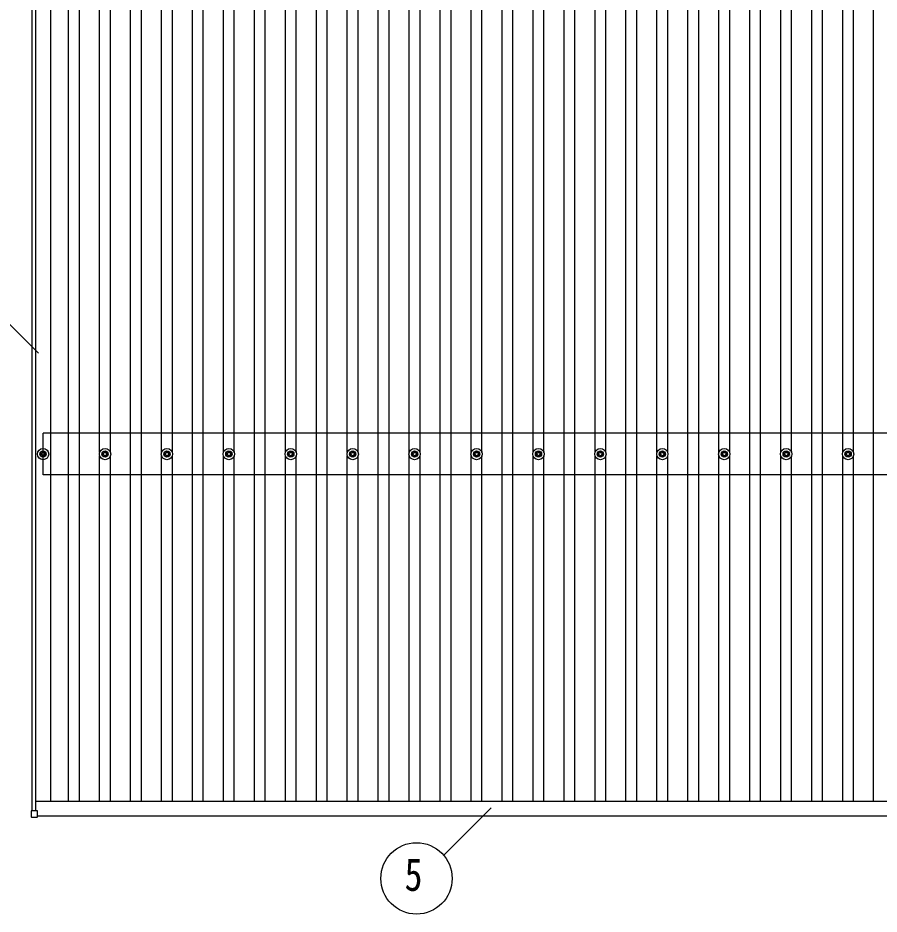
# Model space of a CAD drawing. Units: millimetres, scale not verified. Extents: x -16820 to 16820, y -11880 to 11880.
# Drawn here: x -13269 to -10487, y 2422 to 5315 of the extents above; entities that cross this region are included whole.
import ezdxf
from ezdxf.enums import TextEntityAlignment as Align

# ---------------------------------------------------------------- set-up
doc = ezdxf.new("R2010")
doc.units = ezdxf.units.MM
doc.header["$LTSCALE"] = 50
for name, color, linetype in [('0-5_YKK_13', 4, 'Continuous'), ('0-6_YKK_A1', 4, 'Continuous'), ('0-7_YKK_D', 6, 'Continuous')]:
    doc.layers.add(name, color=color, linetype=linetype)
doc.styles.add('ＭＳ ゴシック', font='')
doc.styles.get('ＭＳ ゴシック').set_extended_font_data('MS Gothic')

msp = doc.modelspace()

# ---------------------------------------------------------------- linework, layer by layer
at = {"layer": '0-5_YKK_13'}
for p, q in [((-13197.26, 3908.93), (-13192.85, 3908.93)), ((-13189.02, 3917.18), (-13189.02, 3912.76)), ((-13185.52, 3917.18), (-13185.52, 3912.76)), ((-13181.68, 3908.93), (-13177.27, 3908.93)), ((-12997.26, 3908.93), (-12992.85, 3908.93)), ((-12989.02, 3917.18), (-12989.02, 3912.76)), ((-12985.52, 3917.18), (-12985.52, 3912.76)), ((-12981.68, 3908.93), (-12977.27, 3908.93)), ((-12797.26, 3908.93), (-12792.85, 3908.93)), ((-12789.02, 3917.18), (-12789.02, 3912.76)), ((-12785.52, 3917.18), (-12785.52, 3912.76)), ((-12781.68, 3908.93), (-12777.27, 3908.93)), ((-12597.26, 3908.93), (-12592.85, 3908.93)), ((-12589.02, 3917.18), (-12589.02, 3912.76)), ((-12585.52, 3917.18), (-12585.52, 3912.76)), ((-12581.68, 3908.93), (-12577.27, 3908.93)), ((-12397.26, 3908.93), (-12392.85, 3908.93)), ((-12389.02, 3917.18), (-12389.02, 3912.76)), ((-12385.52, 3917.18), (-12385.52, 3912.76)), ((-12381.68, 3908.93), (-12377.27, 3908.93)), ((-12197.26, 3908.93), (-12192.85, 3908.93)), ((-12189.02, 3917.18), (-12189.02, 3912.76)), ((-12185.52, 3917.18), (-12185.52, 3912.76)), ((-12181.68, 3908.93), (-12177.27, 3908.93)), ((-11997.26, 3908.93), (-11992.85, 3908.93)), ((-11989.02, 3917.18), (-11989.02, 3912.76)), ((-11985.52, 3917.18), (-11985.52, 3912.76)), ((-11981.68, 3908.93), (-11977.27, 3908.93)), ((-11797.26, 3908.93), (-11792.85, 3908.93)), ((-11789.02, 3917.18), (-11789.02, 3912.76)), ((-11785.52, 3917.18), (-11785.52, 3912.76)), ((-11781.68, 3908.93), (-11777.27, 3908.93)), ((-11597.26, 3908.93), (-11592.85, 3908.93)), ((-11589.02, 3917.18), (-11589.02, 3912.76)), ((-11585.52, 3917.18), (-11585.52, 3912.76)), ((-11581.68, 3908.93), (-11577.27, 3908.93)), ((-11397.26, 3908.93), (-11392.85, 3908.93)), ((-11389.02, 3917.18), (-11389.02, 3912.76)), ((-11385.52, 3917.18), (-11385.52, 3912.76)), ((-11381.68, 3908.93), (-11377.27, 3908.93)), ((-11197.26, 3908.93), (-11192.85, 3908.93)), ((-11189.02, 3917.18), (-11189.02, 3912.76)), ((-11185.52, 3917.18), (-11185.52, 3912.76)), ((-11181.68, 3908.93), (-11177.27, 3908.93)), ((-10997.26, 3908.93), (-10992.85, 3908.93)), ((-10989.02, 3917.18), (-10989.02, 3912.76)), ((-10985.52, 3917.18), (-10985.52, 3912.76)), ((-10981.68, 3908.93), (-10977.27, 3908.93)), ((-10797.26, 3908.93), (-10792.85, 3908.93)), ((-10789.02, 3917.18), (-10789.02, 3912.76)), ((-10785.52, 3917.18), (-10785.52, 3912.76)), ((-10781.68, 3908.93), (-10777.27, 3908.93)), ((-10597.26, 3908.93), (-10592.85, 3908.93)), ((-10589.02, 3917.18), (-10589.02, 3912.76)), ((-10585.52, 3917.18), (-10585.52, 3912.76)), ((-10581.68, 3908.93), (-10577.27, 3908.93)), ((-13197.26, 3905.43), (-13192.85, 3905.43)), ((-13189.02, 3901.6), (-13189.02, 3897.18)), ((-13185.52, 3901.6), (-13185.52, 3897.18)), ((-13181.68, 3905.43), (-13177.27, 3905.43)), ((-12997.26, 3905.43), (-12992.85, 3905.43)), ((-12989.02, 3901.6), (-12989.02, 3897.18)), ((-12985.52, 3901.6), (-12985.52, 3897.18)), ((-12981.68, 3905.43), (-12977.27, 3905.43)), ((-12797.26, 3905.43), (-12792.85, 3905.43)), ((-12789.02, 3901.6), (-12789.02, 3897.18)), ((-12785.52, 3901.6), (-12785.52, 3897.18)), ((-12781.68, 3905.43), (-12777.27, 3905.43)), ((-12597.26, 3905.43), (-12592.85, 3905.43)), ((-12589.02, 3901.6), (-12589.02, 3897.18)), ((-12585.52, 3901.6), (-12585.52, 3897.18)), ((-12581.68, 3905.43), (-12577.27, 3905.43)), ((-12397.26, 3905.43), (-12392.85, 3905.43)), ((-12389.02, 3901.6), (-12389.02, 3897.18)), ((-12385.52, 3901.6), (-12385.52, 3897.18)), ((-12381.68, 3905.43), (-12377.27, 3905.43)), ((-12197.26, 3905.43), (-12192.85, 3905.43)), ((-12189.02, 3901.6), (-12189.02, 3897.18)), ((-12185.52, 3901.6), (-12185.52, 3897.18)), ((-12181.68, 3905.43), (-12177.27, 3905.43)), ((-11997.26, 3905.43), (-11992.85, 3905.43)), ((-11989.02, 3901.6), (-11989.02, 3897.18)), ((-11985.52, 3901.6), (-11985.52, 3897.18)), ((-11981.68, 3905.43), (-11977.27, 3905.43)), ((-11797.26, 3905.43), (-11792.85, 3905.43)), ((-11789.02, 3901.6), (-11789.02, 3897.18)), ((-11785.52, 3901.6), (-11785.52, 3897.18)), ((-11781.68, 3905.43), (-11777.27, 3905.43)), ((-11597.26, 3905.43), (-11592.85, 3905.43)), ((-11589.02, 3901.6), (-11589.02, 3897.18)), ((-11585.52, 3901.6), (-11585.52, 3897.18)), ((-11581.68, 3905.43), (-11577.27, 3905.43)), ((-11397.26, 3905.43), (-11392.85, 3905.43)), ((-11389.02, 3901.6), (-11389.02, 3897.18)), ((-11385.52, 3901.6), (-11385.52, 3897.18)), ((-11381.68, 3905.43), (-11377.27, 3905.43)), ((-11197.26, 3905.43), (-11192.85, 3905.43)), ((-11189.02, 3901.6), (-11189.02, 3897.18)), ((-11185.52, 3901.6), (-11185.52, 3897.18)), ((-11181.68, 3905.43), (-11177.27, 3905.43)), ((-10997.26, 3905.43), (-10992.85, 3905.43)), ((-10989.02, 3901.6), (-10989.02, 3897.18)), ((-10985.52, 3901.6), (-10985.52, 3897.18)), ((-10981.68, 3905.43), (-10977.27, 3905.43)), ((-10797.26, 3905.43), (-10792.85, 3905.43)), ((-10789.02, 3901.6), (-10789.02, 3897.18)), ((-10785.52, 3901.6), (-10785.52, 3897.18)), ((-10781.68, 3905.43), (-10777.27, 3905.43)), ((-10597.26, 3905.43), (-10592.85, 3905.43)), ((-10589.02, 3901.6), (-10589.02, 3897.18)), ((-10585.52, 3901.6), (-10585.52, 3897.18)), ((-10581.68, 3905.43), (-10577.27, 3905.43)), ((-13225.57, 2754.18), (-13225.57, 2736.18)), ((-13206.57, 2755.18), (-13224.57, 2755.18)), ((-13205.57, 2736.18), (-13205.57, 2754.18)), ((-13224.57, 2735.18), (-13206.57, 2735.18))]:
    msp.add_line(p, q, dxfattribs=at)
for centre, radius in [((-13187.27, 3907.18), 18.25), ((-13187.27, 3907.18), 10.15), ((-13187.27, 3907.18), 5.85), ((-13187.27, 3907.18), 5.25), ((-12987.27, 3907.18), 18.25), ((-12987.27, 3907.18), 10.15), ((-12987.27, 3907.18), 5.85), ((-12987.27, 3907.18), 5.25), ((-12787.27, 3907.18), 18.25), ((-12787.27, 3907.18), 10.15), ((-12787.27, 3907.18), 5.85), ((-12787.27, 3907.18), 5.25), ((-12587.27, 3907.18), 18.25), ((-12587.27, 3907.18), 10.15), ((-12587.27, 3907.18), 5.85), ((-12587.27, 3907.18), 5.25), ((-12387.27, 3907.18), 18.25), ((-12387.27, 3907.18), 10.15), ((-12387.27, 3907.18), 5.85), ((-12387.27, 3907.18), 5.25), ((-12187.27, 3907.18), 18.25), ((-12187.27, 3907.18), 10.15), ((-12187.27, 3907.18), 5.85), ((-12187.27, 3907.18), 5.25), ((-11987.27, 3907.18), 18.25), ((-11987.27, 3907.18), 10.15), ((-11987.27, 3907.18), 5.85), ((-11987.27, 3907.18), 5.25), ((-11787.27, 3907.18), 18.25), ((-11787.27, 3907.18), 10.15), ((-11787.27, 3907.18), 5.85), ((-11787.27, 3907.18), 5.25), ((-11587.27, 3907.18), 18.25), ((-11587.27, 3907.18), 10.15), ((-11587.27, 3907.18), 5.85), ((-11587.27, 3907.18), 5.25), ((-11387.27, 3907.18), 18.25), ((-11387.27, 3907.18), 10.15), ((-11387.27, 3907.18), 5.85), ((-11387.27, 3907.18), 5.25), ((-11187.27, 3907.18), 18.25), ((-11187.27, 3907.18), 10.15), ((-11187.27, 3907.18), 5.85), ((-11187.27, 3907.18), 5.25), ((-10987.27, 3907.18), 18.25), ((-10987.27, 3907.18), 10.15), ((-10987.27, 3907.18), 5.85), ((-10987.27, 3907.18), 5.25), ((-10787.27, 3907.18), 18.25), ((-10787.27, 3907.18), 10.15), ((-10787.27, 3907.18), 5.85), ((-10787.27, 3907.18), 5.25), ((-10587.27, 3907.18), 18.25), ((-10587.27, 3907.18), 10.15), ((-10587.27, 3907.18), 5.85), ((-10587.27, 3907.18), 5.25)]:
    msp.add_circle(centre, radius, dxfattribs=at)
for centre, start, end in [((-13224.57, 2754.18), 90, 180), ((-13206.57, 2754.18), 0, 90), ((-13224.57, 2736.18), 180, 270), ((-13206.57, 2736.18), 270, 0)]:
    msp.add_arc(centre, 1, start, end, dxfattribs=at)
at = {"layer": '0-6_YKK_A1'}
for p, q in [((-13222.27, 2755.18), (-13222.27, 8153.61)), ((-13210.27, 2755.18), (-13210.27, 8153.61)), ((-13162.27, 2786.47), (-13162.27, 8127.52)), ((-13104.77, 2786.47), (-13104.77, 8127.54)), ((-13069.77, 2786.47), (-13069.77, 8127.54)), ((-12904.77, 2786.47), (-12904.77, 8127.54)), ((-12869.77, 2786.47), (-12869.77, 8127.54)), ((-12704.77, 2786.47), (-12704.77, 8127.54)), ((-12669.77, 2786.47), (-12669.77, 8127.54)), ((-12504.77, 2786.47), (-12504.77, 8127.54)), ((-12469.77, 2786.47), (-12469.77, 8127.54)), ((-12304.77, 2786.47), (-12304.77, 8127.54)), ((-12269.77, 2786.47), (-12269.77, 8127.54)), ((-12104.77, 2786.47), (-12104.77, 8127.54)), ((-12069.77, 2786.47), (-12069.77, 8127.54)), ((-11904.77, 2786.47), (-11904.77, 8127.54)), ((-11869.77, 2786.47), (-11869.77, 8127.54)), ((-11704.77, 2786.47), (-11704.77, 8127.54)), ((-11669.77, 2786.47), (-11669.77, 8127.54)), ((-11504.77, 2786.47), (-11504.77, 8127.54)), ((-11469.77, 2786.47), (-11469.77, 8127.54)), ((-11304.77, 2786.47), (-11304.77, 8127.54)), ((-11269.77, 2786.47), (-11269.77, 8127.54)), ((-11104.77, 2786.47), (-11104.77, 8127.54)), ((-11069.77, 2786.47), (-11069.77, 8127.54)), ((-10904.77, 2786.47), (-10904.77, 8127.54)), ((-10869.77, 2786.47), (-10869.77, 8127.54)), ((-10704.77, 2786.47), (-10704.77, 8127.54)), ((-10669.77, 2786.47), (-10669.77, 8127.54)), ((-10504.77, 2786.47), (-10504.77, 8127.54)), ((-13004.77, 3912.36), (-13004.77, 7002)), ((-12969.77, 3912.36), (-12969.77, 7002)), ((-12804.77, 3912.36), (-12804.77, 7002)), ((-12769.77, 3912.36), (-12769.77, 7002)), ((-12604.77, 3912.36), (-12604.77, 7002)), ((-12569.77, 3912.36), (-12569.77, 7002)), ((-12404.77, 3912.36), (-12404.77, 7002)), ((-12369.77, 3912.36), (-12369.77, 7002)), ((-12204.77, 3912.36), (-12204.77, 7002)), ((-12169.77, 3912.36), (-12169.77, 7002)), ((-12004.77, 3912.36), (-12004.77, 7002)), ((-11969.77, 3912.36), (-11969.77, 7002)), ((-11804.77, 3912.36), (-11804.77, 7002)), ((-11769.77, 3912.36), (-11769.77, 7002)), ((-11604.77, 3912.36), (-11604.77, 7002)), ((-11569.77, 3912.36), (-11569.77, 7002)), ((-11404.77, 3912.36), (-11404.77, 7002)), ((-11369.77, 3912.36), (-11369.77, 7002)), ((-11204.77, 3912.36), (-11204.77, 7002)), ((-11169.77, 3912.36), (-11169.77, 7002)), ((-11004.77, 3912.36), (-11004.77, 7002)), ((-10969.77, 3912.36), (-10969.77, 7002)), ((-10804.77, 3912.36), (-10804.77, 7002)), ((-10769.77, 3912.36), (-10769.77, 7002)), ((-10604.77, 3912.36), (-10604.77, 7002)), ((-10569.77, 3912.36), (-10569.77, 7002)), ((-7787.27, 3974.18), (-13187.27, 3974.18)), ((-13187.27, 3840.18), (-13187.27, 3974.18)), ((-13004.77, 2786.47), (-13004.77, 3902)), ((-12969.77, 2786.47), (-12969.77, 3902)), ((-12804.77, 2786.47), (-12804.77, 3902)), ((-12769.77, 2786.47), (-12769.77, 3902)), ((-12604.77, 2786.47), (-12604.77, 3902)), ((-12569.77, 2786.47), (-12569.77, 3902)), ((-12404.77, 2786.47), (-12404.77, 3902)), ((-12369.77, 2786.47), (-12369.77, 3902)), ((-12204.77, 2786.47), (-12204.77, 3902)), ((-12169.77, 2786.47), (-12169.77, 3902)), ((-12004.77, 2786.47), (-12004.77, 3902)), ((-11969.77, 2786.47), (-11969.77, 3902)), ((-11804.77, 2786.47), (-11804.77, 3902)), ((-11769.77, 2786.47), (-11769.77, 3902)), ((-11604.77, 2786.47), (-11604.77, 3902)), ((-11569.77, 2786.47), (-11569.77, 3902)), ((-11404.77, 2786.47), (-11404.77, 3902)), ((-11369.77, 2786.47), (-11369.77, 3902)), ((-11204.77, 2786.47), (-11204.77, 3902)), ((-11169.77, 2786.47), (-11169.77, 3902)), ((-11004.77, 2786.47), (-11004.77, 3902)), ((-10969.77, 2786.47), (-10969.77, 3902)), ((-10804.77, 2786.47), (-10804.77, 3902)), ((-10769.77, 2786.47), (-10769.77, 3902)), ((-10604.77, 2786.47), (-10604.77, 3902)), ((-10569.77, 2786.47), (-10569.77, 3902)), ((-7787.27, 3840.18), (-13187.27, 3840.18)), ((-13210.27, 2786.47), (-7764.27, 2786.47)), ((-13205.57, 2738.48), (-7768.97, 2738.48))]:
    msp.add_line(p, q, dxfattribs=at)
at = {"layer": '0-7_YKK_D'}
for p, q in [((-13351.18, 4381.66), (-13202.39, 4232.87)), ((-11893.5, 2611.56), (-11740.16, 2764.9))]:
    msp.add_line(p, q, dxfattribs=at)
msp.add_circle((-11981.26, 2536.93), 115.2, dxfattribs=at)

# ---------------------------------------------------------------- texts
at = {"layer": '0-7_YKK_D', "style": 'ＭＳ ゴシック', "width": 0.8}
msp.add_text('5', height=105.6, dxfattribs=at).set_placement((-12019.66, 2464.93), align=Align.BOTTOM_LEFT)

doc.saveas('drawing.dxf')
